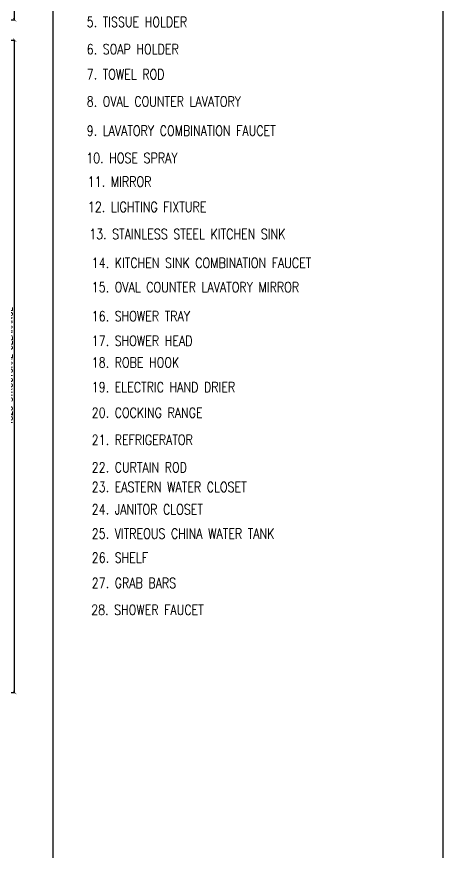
# Model space of a CAD drawing. Extents: x -139655 to -110778, y 166361 to 186286.
# Drawn here: x -114487 to -111330, y 176087 to 182267 of the extents above; entities that cross this region are included whole.
import ezdxf

# ---------------------------------------------------------------- set-up
doc = ezdxf.new("R2010")
doc.units = 0
doc.header["$LTSCALE"] = 500
doc.header["$MEASUREMENT"] = 0
doc.layers.get('0').update_dxf_attribs({"linetype": 'CONTINUOUS'})
doc.layers.get('DEFPOINTS').update_dxf_attribs({"linetype": 'CONTINUOUS'})
for name, color, linetype in [('Dimout', 4, 'CONTINUOUS'), ('TITLE', 1, 'CONTINUOUS'), ('TXT', 2, 'CONTINUOUS')]:
    doc.layers.add(name, color=color, linetype=linetype)
doc.styles.add('DIM', font='simplex.shx', dxfattribs={"width": 0.85})
doc.styles.add('ROMANS', font='romans.shx', dxfattribs={"width": 0.6})
doc.dimstyles.new('DIM1-25', dxfattribs={"dimscale": 25, "dimtxt": 2, "dimasz": 1, "dimexe": 0.03, "dimexo": 0.03, "dimgap": 0.6, "dimtad": 1, "dimdec": 0, "dimdsep": 46, "dimtxsty": 'DIM', "dimblk1": 'ARCHTICK', "dimblk2": 'ARCHTICK', "dimsah": 1, "dimcen": 0.09, "dimdle": 0.03, "dimclrd": 256, "dimclrt": 2, "dimadec": 0, "dimazin": 0, "dimtfac": 1, "dimtdec": 0, "dimtix": 1, "dimtmove": 1, "dimatfit": 3, "dimldrblk": 'ARCHTICK', "dimfxl": 0, "dimtvp": 2, "dimtolj": 1, "dimtzin": 0, "dimarcsym": 0})

# ---------------------------------------------------------------- blocks, each defined once
blk = doc.blocks.new('A0-BOX')
at = {"layer": 'TITLE'}
for p, q in [((101.75, 0), (101.75, 79.7)), ((113.3, 0), (113.3, 79.7))]:
    blk.add_line(p, q, dxfattribs=at)
blk = doc.blocks.new('_ARCHTICK')
at = {"color": 0, "linetype": 'ByBlock', "const_width": 0.15}
blk.add_lwpolyline([(-0.5, -0.5), (0.5, 0.5)], dxfattribs=at)
blk = doc.blocks.new('*D46')
at = {"layer": 'DEFPOINTS', "color": 0}
for p in [(-115724.4, 182093.6), (-114502.3, 182093.6), (-115874.4, 177268.6)]:
    blk.add_point(p, dxfattribs=at)
at = {"layer": 'Dimout', "color": 0, "lineweight": -2}
for p, q in [((-115723.7, 182093.6), (-114501.6, 182093.6)), ((-115873.7, 177268.6), (-114501.6, 177268.6))]:
    blk.add_line(p, q, dxfattribs=at)
at = {"layer": 'Dimout', "lineweight": -2}
blk.add_line((-114502.3, 177267.8), (-114502.3, 182094.3), dxfattribs=at)
at = {"layer": 'Dimout', "lineweight": -2, "xscale": 25, "yscale": 25, "zscale": 25}
for p, rotation in [((-114502.3, 182093.6), 90), ((-114502.3, 177268.6), 270)]:
    blk.add_blockref('_ARCHTICK', p, dxfattribs=dict(at, rotation=rotation))
at = {"layer": 'Dimout', "color": 2, "insert": (-114542.3, 179681.1), "char_height": 50, "attachment_point": 5, "rotation": 90, "style": 'DIM'}
blk.add_mtext('\\A1;4825 STRUCTURAL CLEARANCE', dxfattribs=at)
blk = doc.blocks.new('*D139')
at = {"layer": 'DEFPOINTS', "color": 0}
for p in [(-115824.4, 184868.6), (-114502.3, 184868.6), (-115724.4, 182243.6)]:
    blk.add_point(p, dxfattribs=at)
at = {"layer": 'Dimout', "color": 0, "lineweight": -2}
for p, q in [((-115823.7, 184868.6), (-114501.6, 184868.6)), ((-115723.7, 182243.6), (-114501.6, 182243.6))]:
    blk.add_line(p, q, dxfattribs=at)
at = {"layer": 'Dimout', "lineweight": -2}
blk.add_line((-114502.3, 182242.8), (-114502.3, 184869.3), dxfattribs=at)
at = {"layer": 'Dimout', "lineweight": -2, "xscale": 25, "yscale": 25, "zscale": 25}
for p, rotation in [((-114502.3, 184868.6), 90), ((-114502.3, 182243.6), 270)]:
    blk.add_blockref('_ARCHTICK', p, dxfattribs=dict(at, rotation=rotation))
at = {"layer": 'Dimout', "color": 2, "insert": (-114542.3, 183556.1), "char_height": 50, "attachment_point": 5, "rotation": 90, "style": 'DIM'}
blk.add_mtext('\\A1;2625 STRUCTURAL CLEARANCE', dxfattribs=at)

msp = doc.modelspace()

# ---------------------------------------------------------------- linework, layer by layer
at = {"layer": 'TITLE'}
for p, q in [((-114217.3, 166361.3), (-114217.3, 180211.3)), ((-111329.8, 166361.3), (-111329.8, 180211.3))]:
    msp.add_line(p, q, dxfattribs=at)

# ---------------------------------------------------------------- block references
at = {"xscale": 250, "yscale": 250, "zscale": 250}
msp.add_blockref('A0-BOX', (-139654.8, 166361.3), dxfattribs=at)

# ---------------------------------------------------------------- texts
at = {"layer": 'TXT', "style": 'ROMANS', "width": 0.8}
for s, p in [('5. TISSUE HOLDER', (-113968.7, 182190.2)), ('6. SOAP HOLDER', (-113968.7, 181989)), ('7. TOWEL ROD', (-113968.7, 181803.2)), ('8. OVAL COUNTER LAVATORY', (-113968.7, 181602)), ('9. LAVATORY COMBINATION FAUCET', (-113968.7, 181386.1)), ('10. HOSE SPRAY', (-113972.2, 181184.2)), ('11. MIRROR', (-113960.5, 181009.8)), ('12. LIGHTING FIXTURE', (-113960.1, 180822.4)), ('13. STAINLESS STEEL KITCHEN SINK', (-113950.1, 180621.9)), ('14. KITCHEN SINK COMBINATION FAUCET', (-113931.6, 180408.3)), ('15. OVAL COUNTER LAVATORY MIRROR', (-113931.6, 180229.1)), ('16. SHOWER TRAY', (-113931.6, 180014.4)), ('17. SHOWER HEAD', (-113931.6, 179832.3)), ('18. ROBE HOOK', (-113931.6, 179671.7)), ('19. ELECTRIC HAND DRIER', (-113931.6, 179490)), ('20. COCKING RANGE', (-113931.6, 179300.2)), ('21. REFRIGERATOR', (-113931.6, 179100)), ('22. CURTAIN ROD', (-113931.6, 178895.9)), ('23. EASTERN WATER CLOSET', (-113931.6, 178750.7)), ('24. JANITOR CLOSET', (-113931.6, 178585.3)), ('25. VITREOUS CHINA WATER TANK', (-113931.6, 178406.2)), ('26. SHELF', (-113931.6, 178228.1)), ('27. GRAB BARS', (-113931.6, 178041.1)), ('28. SHOWER FAUCET', (-113935.7, 177842.2))]:
    msp.add_text(s, height=75, dxfattribs=at).set_placement(p)

# ---------------------------------------------------------------- dimensions: what is measured, and where the dimension line sits
at = {"layer": 'Dimout'}
for base, p1, p2, picture, middle in [((-114502.3, 184868.6), (-115724.4, 182243.6), (-115824.4, 184868.6), '*D139', (-114542.3, 183556.1)), ((-114502.3, 182093.6), (-115874.4, 177268.6), (-115724.4, 182093.6), '*D46', (-114542.3, 179681.1))]:
    dim = msp.add_linear_dim(base=base, p1=p1, p2=p2, angle=90, text='<> STRUCTURAL CLEARANCE', dimstyle='DIM1-25', dxfattribs=at)
    dim.commit()
    dim.dimension.update_dxf_attribs({"geometry": picture, "text_midpoint": middle})

doc.saveas('drawing.dxf')
